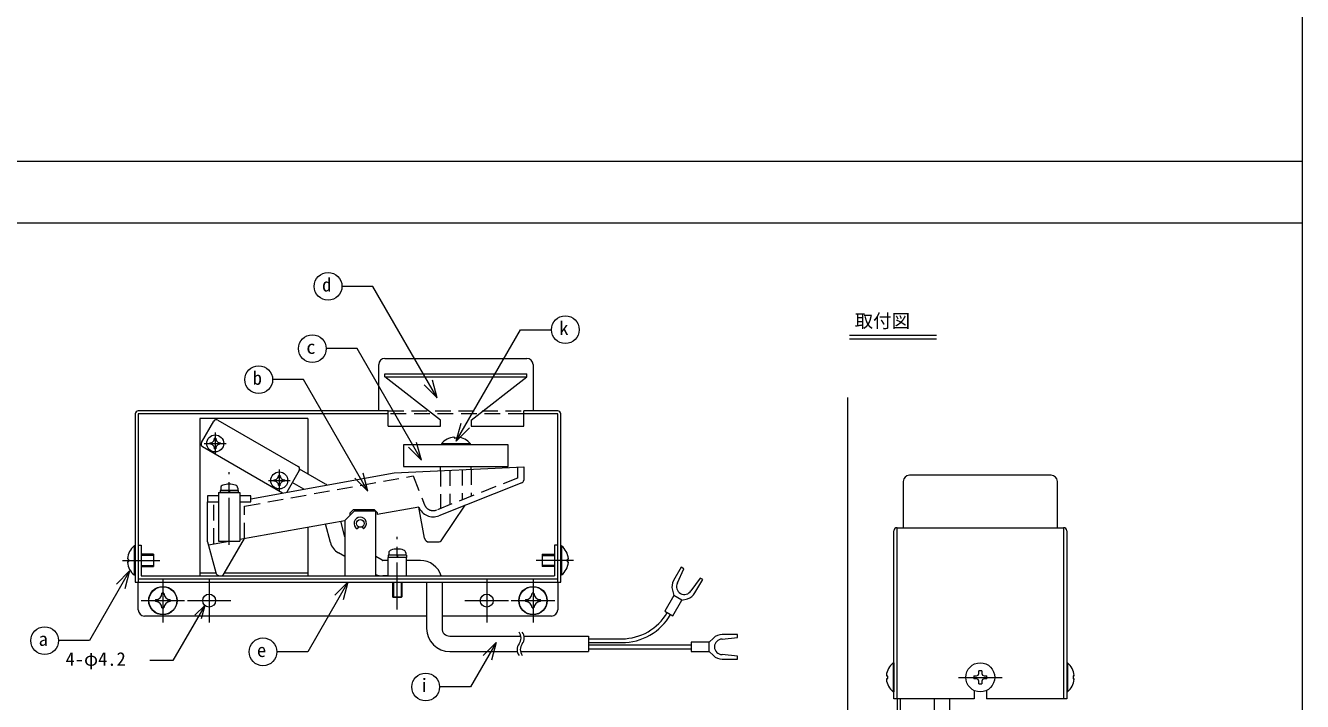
# Model space of a CAD drawing. Units: millimetres, scale not verified. Extents: x -79798 to 6167, y -2774 to 2774.
# Drawn here: x 4097 to 6167, y -1484 to -388 of the extents above; entities that cross this region are included whole.
import ezdxf
from ezdxf.enums import TextEntityAlignment as Align

# ---------------------------------------------------------------- set-up
doc = ezdxf.new("R2010")
doc.units = ezdxf.units.MM
doc.header["$LTSCALE"] = 4
doc.linetypes.add('USER1', pattern=[9.525, 6.35, -3.175])
doc.linetypes.add('USER2', pattern=[28.575, 19.05, -3.175, 3.175, -3.175])
for name, color, linetype, lineweight in [('0-1_WAKU', 7, 'Continuous', 18), ('0-3_moji', 7, 'Continuous', 18), ('0-7_KANAMONO', 4, 'Continuous', 18), ('0-A_KUTAI', 3, 'Continuous', 18), ('0-D_sinsen', 3, 'USER2', 18)]:
    doc.layers.add(name, color=color, linetype=linetype, lineweight=lineweight)
doc.styles.add('ＭＳ ゴシック', font='')
doc.styles.get('ＭＳ ゴシック').set_extended_font_data('MS Gothic')

msp = doc.modelspace()

# ---------------------------------------------------------------- linework, layer by layer
at = {"layer": '0-1_WAKU'}
for p, q in [((-1727.696, -608), (6166.804, -608)), ((-1727.696, -708), (6166.804, -708))]:
    msp.add_line(p, q, dxfattribs=at)
msp.add_lwpolyline([(-1727.696, -2774), (6166.804, -2774), (6166.804, 2774), (-1727.696, 2774)], close=True, dxfattribs=at)
at = {"layer": '0-3_moji'}
for p, q in [((4659.799, -811.065), (4609.799, -811.065)), ((4764.167, -991.834), (4659.799, -811.065)), ((4795.093, -1061.748), (4899.258, -881.33)), ((4899.258, -881.33), (4949.258, -881.33)), ((5432.303, -890.368), (5573.622, -890.368)), ((5432.303, -896.332), (5573.622, -896.332)), ((4634.241, -912.024), (4584.241, -912.024)), ((4738.608, -1092.793), (4634.241, -912.024)), ((4547.378, -962.174), (4497.378, -962.174)), ((4651.745, -1142.944), (4547.378, -962.174)), ((4764.167, -991.834), (4742.954, -970.621)), ((4764.167, -991.834), (4756.402, -962.857)), ((4795.093, -1061.748), (4802.858, -1032.771)), ((4795.093, -1061.748), (4816.307, -1040.535)), ((4738.608, -1092.793), (4717.395, -1071.58)), ((4738.608, -1092.793), (4730.844, -1063.816)), ((4651.745, -1142.944), (4643.981, -1113.966)), ((4651.745, -1142.944), (4630.532, -1121.731)), ((4265.571, -1272.129), (4200.326, -1385.135)), ((4265.571, -1272.129), (4244.357, -1293.342)), ((4265.571, -1272.129), (4257.806, -1301.106)), ((4619.452, -1290.219), (4554.208, -1403.225)), ((4619.452, -1290.219), (4598.239, -1311.432)), ((4619.452, -1290.219), (4611.687, -1319.196)), ((4387.358, -1327.96), (4335.702, -1417.432)), ((4387.358, -1327.96), (4371.448, -1343.87)), ((4387.358, -1327.96), (4381.535, -1349.693)), ((4200.326, -1385.135), (4150.326, -1385.135)), ((4554.208, -1403.225), (4504.208, -1403.225)), ((4859.705, -1387.977), (4818.017, -1460.182)), ((4859.705, -1387.977), (4838.492, -1409.19)), ((4859.705, -1387.977), (4851.94, -1416.955)), ((4335.702, -1417.432), (4298.202, -1417.432)), ((4818.017, -1460.182), (4768.017, -1460.182))]:
    msp.add_line(p, q, dxfattribs=at)
for centre in [(4587.299, -811.065), (4971.758, -881.33), (4561.741, -912.024), (4474.878, -962.174), (4127.826, -1385.135), (4481.708, -1403.225), (4745.517, -1460.182)]:
    msp.add_circle(centre, 22.5, dxfattribs=at)
at = {"layer": '0-7_KANAMONO'}
for p, q in [((4679.452, -927.719), (4909.452, -927.719)), ((4669.452, -1012.719), (4669.452, -937.719)), ((4919.452, -937.719), (4919.452, -1012.719)), ((4679.452, -952.719), (4909.452, -952.719)), ((4679.452, -957.719), (4679.452, -952.719)), ((4769.452, -1027.719), (4679.452, -957.719)), ((4819.452, -1027.719), (4909.452, -957.719)), ((4684.452, -1012.719), (4279.452, -1012.719)), ((4684.452, -1037.719), (4684.452, -1012.719)), ((4959.452, -1012.719), (4904.452, -1012.719)), ((4904.452, -1037.719), (4904.452, -1012.719)), ((4274.452, -1017.719), (4274.452, -1290.219)), ((4684.452, -1017.719), (4279.452, -1017.719)), ((4279.452, -1017.719), (4279.452, -1290.219)), ((4554.452, -1025.219), (4379.452, -1025.219)), ((4379.452, -1025.219), (4379.452, -1280.219)), ((4381.952, -1064.19), (4401.952, -1029.549)), ((4408.782, -1027.719), (4538.686, -1102.719)), ((4554.452, -1025.219), (4554.452, -1114.708)), ((4769.452, -1037.719), (4769.452, -1027.719)), ((4819.452, -1027.719), (4819.452, -1037.719)), ((4959.452, -1017.719), (4904.452, -1017.719)), ((4959.452, -1290.219), (4959.452, -1017.719)), ((4964.452, -1290.219), (4964.452, -1017.719)), ((4684.452, -1037.719), (4769.452, -1037.719)), ((4819.452, -1037.719), (4904.452, -1037.719)), ((4513.551, -1145.942), (4383.782, -1071.02)), ((4770.952, -1066.276), (4770.952, -1067.719)), ((4817.952, -1066.276), (4770.952, -1066.276)), ((4817.952, -1067.719), (4770.952, -1067.719)), ((4792.097, -1056.676), (4792.097, -1056.131)), ((4796.306, -1057.176), (4792.597, -1057.176)), ((4796.806, -1056.676), (4796.806, -1056.131)), ((4817.952, -1067.719), (4817.952, -1066.276)), ((4461.952, -1155.219), (4694.452, -1113.421)), ((4540.516, -1109.549), (4520.194, -1144.748)), ((4583.248, -1131.333), (4541.186, -1107.049)), ((4694.452, -1113.421), (4904.452, -1103.421)), ((4769.452, -1109.849), (4769.452, -1102.719)), ((4819.452, -1107.468), (4819.452, -1102.719)), ((4904.452, -1103.421), (4904.452, -1125.019)), ((5759.564, -1117.073), (5529.564, -1117.073)), ((4413.202, -1138.023), (4413.202, -1141.719)), ((4440.702, -1138.023), (4440.702, -1141.719)), ((4547.866, -1139.773), (4529.266, -1129.034)), ((4901.288, -1129.67), (4766.885, -1182.721)), ((5519.564, -1127.073), (5519.564, -1202.073)), ((5769.564, -1202.073), (5769.564, -1127.073)), ((4409.452, -1145.219), (4444.452, -1145.219)), ((4412.202, -1141.719), (4412.202, -1145.219)), ((4441.702, -1141.719), (4412.202, -1141.719)), ((4441.702, -1145.219), (4412.202, -1145.219)), ((4440.702, -1141.719), (4413.202, -1141.719)), ((4425.983, -1141.719), (4426.921, -1145.219)), ((4426.983, -1141.719), (4427.921, -1145.219)), ((4441.702, -1141.719), (4441.702, -1145.219)), ((4444.452, -1145.219), (4444.452, -1223.926)), ((4391.952, -1225.219), (4391.952, -1160.219)), ((4661.952, -1172.719), (4666.952, -1177.719)), ((4734.452, -1168.646), (4666.952, -1180.78)), ((4666.952, -1177.719), (4666.952, -1180.78)), ((4743.513, -1219.046), (4734.452, -1168.646)), ((4771.852, -1221.908), (4809.591, -1165.864)), ((4444.452, -1220.78), (4614.452, -1190.219)), ((4591.12, -1226.183), (4582.998, -1195.873)), ((4614.452, -1216.668), (4607.69, -1191.434)), ((4419.04, -1276.438), (4451.952, -1219.432)), ((4554.452, -1201.005), (4554.452, -1280.219)), ((4636.327, -1200.631), (4634.452, -1203.879)), ((4642.577, -1200.631), (4644.452, -1203.879)), ((5779.564, -1202.073), (5779.564, -1479.573)), ((5784.564, -1207.073), (5784.564, -1479.573)), ((4274.452, -1231.719), (4273.01, -1231.719)), ((4273.01, -1231.719), (4273.01, -1278.719)), ((4274.452, -1231.719), (4274.452, -1278.719)), ((4391.952, -1225.219), (4405.187, -1274.614)), ((4393.23, -1229.989), (4426.952, -1223.926)), ((4750.894, -1225.219), (4765.631, -1225.219)), ((4964.452, -1231.719), (4965.894, -1231.719)), ((4964.452, -1231.719), (4964.452, -1278.719)), ((4965.894, -1231.719), (4965.894, -1278.719)), ((4263.409, -1252.864), (4262.864, -1252.864)), ((4263.409, -1257.573), (4262.864, -1257.573)), ((4263.909, -1253.364), (4263.909, -1257.073)), ((4304.452, -1245.219), (4284.452, -1245.219)), ((4304.452, -1245.219), (4304.452, -1265.219)), ((4614.452, -1248.955), (4603.932, -1242.881)), ((4674.721, -1254.884), (4664.452, -1248.955)), ((4684.452, -1255.219), (4675.971, -1255.219)), ((4684.452, -1280.219), (4684.452, -1250.219)), ((4714.452, -1250.219), (4684.452, -1250.219)), ((4684.702, -1246.719), (4684.702, -1250.219)), ((4714.202, -1246.719), (4684.702, -1246.719)), ((4714.202, -1250.219), (4684.702, -1250.219)), ((4685.702, -1243.023), (4685.702, -1246.719)), ((4713.202, -1246.719), (4685.702, -1246.719)), ((4698.483, -1246.719), (4699.421, -1250.219)), ((4699.483, -1246.719), (4700.421, -1250.219)), ((4713.202, -1243.023), (4713.202, -1246.719)), ((4714.202, -1246.719), (4714.202, -1250.219)), ((4714.452, -1280.219), (4714.452, -1250.219)), ((4736.952, -1255.219), (4714.452, -1255.219)), ((4934.452, -1245.219), (4954.452, -1245.219)), ((4934.452, -1245.219), (4934.452, -1265.219)), ((4974.995, -1253.364), (4974.995, -1257.073)), ((4975.495, -1252.864), (4976.039, -1252.864)), ((4975.495, -1257.573), (4976.039, -1257.573)), ((4273.01, -1278.719), (4274.452, -1278.719)), ((4284.452, -1265.219), (4304.452, -1265.219)), ((4284.452, -1280.219), (4954.452, -1280.219)), ((4379.452, -1275.219), (4405.377, -1275.219)), ((4419.744, -1275.219), (4554.452, -1275.219)), ((4684.452, -1280.219), (4675.971, -1280.219)), ((4954.452, -1265.219), (4934.452, -1265.219)), ((4965.894, -1278.719), (4964.452, -1278.719)), ((4274.452, -1290.219), (4964.452, -1290.219)), ((4279.452, -1285.219), (4959.452, -1285.219)), ((4279.452, -1335.219), (4279.452, -1290.219)), ((4691.952, -1290.219), (4691.952, -1313.866)), ((4693.304, -1290.219), (4693.304, -1315.219)), ((4705.599, -1290.219), (4705.599, -1315.219)), ((4706.952, -1290.219), (4706.952, -1313.866)), ((4746.952, -1290.219), (4746.952, -1365.219)), ((4771.952, -1290.219), (4771.952, -1365.219)), ((4959.452, -1290.219), (4959.452, -1335.219)), ((4691.952, -1313.866), (4706.952, -1313.866)), ((4693.304, -1315.219), (4691.952, -1313.866)), ((4705.599, -1315.219), (4693.304, -1315.219)), ((4705.599, -1315.219), (4706.952, -1313.866)), ((5160.801, -1319.658), (5147.811, -1312.158)), ((4746.952, -1345.219), (4289.452, -1345.219)), ((4949.452, -1345.219), (4771.952, -1345.219)), ((4784.452, -1377.719), (4899.808, -1377.719)), ((5009.452, -1382.094), (5063.471, -1382.094)), ((4784.452, -1402.719), (4894.095, -1402.719)), ((4899.095, -1402.719), (5009.452, -1402.719)), ((5009.452, -1388.344), (5063.471, -1388.344)), ((5009.452, -1392.094), (5176.029, -1392.094)), ((5009.452, -1398.344), (5176.029, -1398.344)), ((5205.244, -1402.719), (5205.244, -1387.719)), ((5504.564, -1421.073), (5503.122, -1421.073)), ((5503.122, -1421.073), (5503.122, -1468.073)), ((5504.564, -1421.073), (5504.564, -1468.073)), ((5784.564, -1421.073), (5786.006, -1421.073)), ((5784.564, -1421.073), (5784.564, -1468.073)), ((5786.006, -1421.073), (5786.006, -1468.073)), ((5493.521, -1442.219), (5492.976, -1442.219)), ((5493.521, -1446.928), (5492.976, -1446.928)), ((5494.021, -1442.719), (5494.021, -1446.428)), ((5795.106, -1442.719), (5795.106, -1446.428)), ((5795.606, -1442.219), (5796.151, -1442.219)), ((5795.606, -1446.928), (5796.151, -1446.928)), ((5503.122, -1468.073), (5504.564, -1468.073)), ((5634.564, -1465.84), (5634.564, -1479.573)), ((5654.564, -1465.84), (5654.564, -1479.573)), ((5786.006, -1468.073), (5784.564, -1468.073)), ((5509.564, -1479.573), (5509.564, -1534.573)), ((5514.564, -1479.573), (5514.564, -1534.573)), ((5569.564, -1479.573), (5569.564, -1594.93)), ((5594.564, -1479.573), (5594.564, -1589.217)), ((5784.564, -1479.573), (5654.564, -1479.573))]:
    msp.add_line(p, q, dxfattribs=at)
at = {"layer": '0-7_KANAMONO', "linetype": 'USER1'}
for p, q in [((4684.452, -1012.719), (4904.452, -1012.719)), ((4904.452, -1017.719), (4684.452, -1017.719)), ((4769.452, -1109.849), (4769.452, -1170.957)), ((4784.452, -1109.135), (4784.452, -1165.036)), ((4804.452, -1108.183), (4804.452, -1157.142)), ((4819.452, -1107.468), (4819.452, -1151.221)), ((4451.952, -1167.177), (4725.231, -1118.048)), ((4725.231, -1118.048), (4743.753, -1164.974)), ((4401.952, -1228.421), (4401.952, -1160.219)), ((4451.952, -1219.432), (4451.952, -1167.177))]:
    msp.add_line(p, q, dxfattribs=at)
at = {"layer": '0-7_KANAMONO', "color": 6}
for p, q in [((4304.452, -1247.113), (4284.452, -1247.113)), ((4934.452, -1247.113), (4954.452, -1247.113)), ((4284.452, -1263.324), (4304.452, -1263.324)), ((4954.452, -1263.324), (4934.452, -1263.324))]:
    msp.add_line(p, q, dxfattribs=at)
at = {"layer": '0-7_KANAMONO'}
for points in [[(4679.452, -957.719), (4909.452, -957.719), (4909.452, -952.719)], [(4409.452, -1150.219), (4391.952, -1150.219), (4391.952, -1160.219), (4409.452, -1160.219)], [(4409.452, -1145.219), (4409.452, -1223.926), (4444.452, -1223.926)], [(4444.452, -1160.219), (4461.952, -1160.219), (4461.952, -1150.219), (4444.452, -1150.219)], [(4623.073, -1181.598), (4623.073, -1178.062), (4628.416, -1172.719), (4661.952, -1172.719)], [(5634.564, -1479.573), (5504.564, -1479.573), (5504.564, -1207.073)], [(5509.564, -1479.573), (5509.564, -1202.073), (5779.564, -1202.073)], [(4279.452, -1230.219), (4284.452, -1230.219), (4284.452, -1280.219)], [(4959.452, -1230.219), (4954.452, -1230.219), (4954.452, -1280.219)], [(5153.873, -1291.658), (5164.208, -1268.757), (5159.878, -1266.257), (5147.378, -1287.908)], [(5145.38, -1303.084), (5147.811, -1312.158), (5133.203, -1337.459), (5146.193, -1344.959)], [(5182.019, -1307.908), (5194.519, -1286.257), (5190.188, -1283.757), (5175.523, -1304.158)], [(5146.193, -1344.959), (5160.801, -1319.658), (5169.874, -1317.226)], [(4904.808, -1377.719), (5009.452, -1377.719), (5009.452, -1402.719)], [(5211.887, -1381.076), (5205.244, -1387.719), (5176.029, -1387.719), (5176.029, -1402.719)], [(5226.029, -1382.719), (5251.029, -1380.219), (5251.029, -1375.219), (5226.029, -1375.219)], [(5176.029, -1402.719), (5205.244, -1402.719), (5211.887, -1409.361)], [(5226.029, -1415.219), (5251.029, -1415.219), (5251.029, -1410.219), (5226.029, -1407.719)], [(5634.058, -1442.294), (5638.352, -1442.219), (5640.983, -1440.992), (5642.209, -1438.362), (5642.284, -1434.068)], [(5642.284, -1455.079), (5642.209, -1450.785), (5640.983, -1448.155), (5638.352, -1446.928), (5634.058, -1446.853)], [(5646.843, -1434.068), (5646.918, -1438.362), (5648.145, -1440.992), (5650.775, -1442.219), (5655.069, -1442.294)], [(5655.069, -1446.855), (5650.771, -1446.93), (5648.145, -1448.155), (5646.918, -1450.785), (5646.843, -1455.079)]]:
    msp.add_lwpolyline(points, dxfattribs=at)
for points in [[(4709.452, -1102.719), (4879.452, -1102.719), (4879.452, -1067.719), (4709.452, -1067.719)], [(4614.452, -1280.219), (4664.452, -1280.219), (4664.452, -1175.219), (4629.452, -1175.219), (4614.452, -1190.219)]]:
    msp.add_lwpolyline(points, close=True, dxfattribs=at)
at = {"layer": '0-7_KANAMONO', "linetype": 'USER1'}
msp.add_lwpolyline([(4894.452, -1103.897), (4894.452, -1121.617), (4763.213, -1173.419)], dxfattribs=at)
at = {"layer": '0-7_KANAMONO'}
for centre, radius in [((4404.272, -1065.529), 13.75), ((4508.195, -1125.529), 13.75), ((4639.452, -1195.219), 6.25), ((4319.452, -1320.219), 23), ((4319.452, -1320.219), 22.5), ((4919.452, -1320.219), 23), ((4919.452, -1320.219), 22.5), ((4394.452, -1320.219), 10.5), ((4844.452, -1320.219), 10.5), ((5644.564, -1444.573), 23.5)]:
    msp.add_circle(centre, radius, dxfattribs=at)
for centre, radius, start, end in [((4679.452, -937.719), 10, 90, 180), ((4909.452, -937.719), 10, 0, 90), ((4279.452, -1017.719), 5, 90, 180), ((4959.452, -1017.719), 5, 0, 90), ((4406.282, -1032.049), 5, 60, 150), ((4794.452, -1085.719), 30.5, 95.98987, 140.39807), ((4791.347, -1056.131), 0.75, 0, 95.98987), ((4797.556, -1056.131), 0.75, 84.01013, 180), ((4794.452, -1085.719), 30.5, 39.60193, 84.01013), ((4386.282, -1066.69), 5, 150, 240), ((4404.272, -1065.529), 8.75, 173.84936, 180), ((4404.272, -1065.529), 8.75, 180, 186.15064), ((4395.573, -1056.83), 7.762, 269.99903, 0.00097), ((4395.573, -1074.229), 7.762, 359.99903, 90.00097), ((4404.272, -1065.529), 8.75, 90, 96.15064), ((4404.272, -1065.529), 8.75, 263.84936, 270), ((4404.272, -1065.529), 8.75, 83.84936, 90), ((4404.272, -1065.529), 8.75, 270, 276.15064), ((4412.972, -1056.83), 7.762, 179.99903, 270.00097), ((4412.972, -1074.229), 7.762, 89.99903, 180.00097), ((4404.272, -1065.529), 8.75, 0, 6.15064), ((4404.272, -1065.529), 8.75, 353.84936, 0), ((4792.597, -1056.676), 0.5, 180, 270), ((4796.306, -1056.676), 0.5, 270, 0), ((4499.496, -1116.83), 7.762, 269.99903, 0.00097), ((4508.195, -1125.529), 8.75, 90, 96.15064), ((4508.195, -1125.529), 8.75, 83.84936, 90), ((4516.895, -1116.83), 7.762, 179.99903, 270.00097), ((4536.186, -1107.049), 5, 330, 60), ((5529.564, -1127.073), 10, 90, 180), ((5759.564, -1127.073), 10, 360, 90), ((4418.202, -1138.023), 5, 106.95776, 180), ((4426.952, -1166.719), 35, 73.04224, 106.95776), ((4435.702, -1138.023), 5, 0, 73.04224), ((4508.195, -1125.529), 8.75, 173.84936, 180), ((4508.195, -1125.529), 8.75, 180, 186.15064), ((4499.496, -1134.229), 7.762, 359.99903, 90.00097), ((4508.195, -1125.529), 8.75, 263.84936, 270), ((4508.195, -1125.529), 8.75, 270, 276.15064), ((4516.895, -1134.229), 7.762, 89.99903, 180.00097), ((4508.195, -1125.529), 8.75, 0, 6.15064), ((4508.195, -1125.529), 8.75, 353.84936, 0), ((4569.498, -1155.149), 27.5, 53.77969, 60), ((4899.452, -1125.019), 5, 291.53996, 0), ((4757.706, -1159.467), 25, 201.53996, 291.53996), ((4639.452, -1195.219), 10, 300, 240), ((4750.894, -1217.719), 7.5, 190.1915, 270), ((5509.564, -1207.073), 5, 90, 180), ((5779.564, -1207.073), 5, 0, 90), ((4292.452, -1255.219), 30.5, 129.60193, 174.01013), ((4617.682, -1219.066), 27.5, 195, 240), ((4690.702, -1243.023), 5, 106.95776, 180), ((4699.452, -1271.719), 35, 73.04224, 106.95776), ((4708.202, -1243.023), 5, 0, 73.04224), ((4765.631, -1217.719), 7.5, 270, 326.04393), ((4946.452, -1255.219), 30.5, 5.98987, 50.39807), ((4262.864, -1252.114), 0.75, 174.01013, 270), ((4262.864, -1258.323), 0.75, 90, 185.98987), ((4292.452, -1255.219), 30.5, 185.98987, 230.39807), ((4263.409, -1253.364), 0.5, 0, 90), ((4263.409, -1257.073), 0.5, 270, 0), ((4675.971, -1252.719), 2.5, 240, 270), ((4736.952, -1290.219), 35, 16.60155, 90), ((4946.452, -1255.219), 30.5, 309.60193, 354.01013), ((4975.495, -1253.364), 0.5, 90, 180), ((4975.495, -1257.073), 0.5, 180, 270), ((4976.039, -1252.114), 0.75, 270, 5.98987), ((4976.039, -1258.323), 0.75, 354.01013, 90), ((4412.491, -1272.657), 7.561, 195, 330), ((4675.971, -1252.719), 27.5, 245.23602, 270), ((5164.698, -1297.908), 20, 150, 195), ((5164.698, -1297.908), 12.5, 150, 330), ((4319.452, -1320.219), 12, 172.36785, 180), ((4319.452, -1320.219), 12, 180, 187.63215), ((4307.558, -1308.325), 10.3, 270.00031, 359.99969), ((4307.558, -1332.112), 10.3, 0.00031, 89.99969), ((4319.452, -1320.219), 12, 90, 97.63215), ((4319.452, -1320.219), 12, 82.36785, 90), ((4331.346, -1308.325), 10.3, 180.00031, 269.99969), ((4331.346, -1332.112), 10.3, 90.00031, 179.99969), ((4319.452, -1320.219), 12, 0, 7.63215), ((4319.452, -1320.219), 12, 352.36785, 0), ((4919.452, -1320.219), 12, 172.36785, 180), ((4919.452, -1320.219), 12, 180, 187.63215), ((4907.558, -1308.325), 10.3, 270.00031, 359.99969), ((4907.558, -1332.112), 10.3, 0.00031, 89.99969), ((4919.452, -1320.219), 12, 90, 97.63215), ((4919.452, -1320.219), 12, 82.36785, 90), ((4931.346, -1308.325), 10.3, 180.00031, 269.99969), ((4931.346, -1332.112), 10.3, 90.00031, 179.99969), ((4919.452, -1320.219), 12, 0, 7.63215), ((4919.452, -1320.219), 12, 352.36785, 0), ((5164.698, -1297.908), 20, 285, 330), ((4289.452, -1335.219), 10, 180, 270), ((4319.452, -1320.219), 12, 262.36785, 270), ((4319.452, -1320.219), 12, 270, 277.63215), ((4919.452, -1320.219), 12, 262.36785, 270), ((4919.452, -1320.219), 12, 270, 277.63215), ((4949.452, -1335.219), 10, 270, 0), ((5063.471, -1297.2), 84.894, 270, 330), ((5063.471, -1297.2), 91.144, 270, 330), ((4784.452, -1365.219), 37.5, 180, 270), ((4784.452, -1365.219), 12.5, 180, 270), ((4884.705, -1380.844), 15.423, 322.56529, 37.43471), ((4889.705, -1380.844), 15.423, 322.56529, 37.43471), ((5226.029, -1395.219), 20, 90, 135), ((5226.029, -1395.219), 12.5, 90, 270), ((4909.198, -1399.594), 15.423, 142.56529, 217.43471), ((4914.198, -1399.594), 15.423, 142.56529, 217.43471), ((5226.029, -1395.219), 20, 225, 270), ((5522.564, -1444.573), 30.5, 129.60193, 174.01013), ((5766.564, -1444.573), 30.5, 5.98987, 50.39807), ((5492.976, -1441.469), 0.75, 174.01013, 270), ((5492.976, -1447.678), 0.75, 90, 185.98987), ((5522.564, -1444.573), 30.5, 185.98987, 230.39807), ((5493.521, -1442.719), 0.5, 0, 90), ((5493.521, -1446.428), 0.5, 270, 0), ((5644.564, -1444.573), 10.75, 167.7575, 192.2425), ((5644.564, -1444.573), 10.75, 77.7575, 102.2425), ((5644.564, -1444.573), 10.75, 347.74606, 12.2425), ((5766.564, -1444.573), 30.5, 309.60193, 354.01013), ((5795.606, -1442.719), 0.5, 90, 180), ((5795.606, -1446.428), 0.5, 180, 270), ((5796.151, -1441.469), 0.75, 270, 5.98987), ((5796.151, -1447.678), 0.75, 354.01013, 90), ((5644.564, -1444.573), 10.75, 257.7575, 282.2425)]:
    msp.add_arc(centre, radius, start, end, dxfattribs=at)
at = {"layer": '0-7_KANAMONO', "linetype": 'USER1'}
msp.add_arc((4757.706, -1159.467), 15, 201.53996, 291.53996, dxfattribs=at)
at = {"layer": '0-A_KUTAI'}
msp.add_line((5429.564, -2136.721), (5429.564, -991.001), dxfattribs=at)
at = {"layer": '0-D_sinsen'}
for p, q in [((4404.272, -1047.904), (4404.272, -1083.154)), ((4386.647, -1065.529), (4421.897, -1065.529)), ((4426.952, -1229.844), (4426.952, -1112.094)), ((4508.195, -1107.904), (4508.195, -1143.154)), ((4490.57, -1125.529), (4525.82, -1125.529)), ((4699.452, -1334.844), (4699.452, -1217.094)), ((4253.773, -1255.219), (4314.588, -1255.219)), ((4985.13, -1255.219), (4924.316, -1255.219)), ((4319.452, -1284.969), (4319.452, -1355.469)), ((4394.452, -1284.969), (4394.452, -1355.469)), ((4844.452, -1284.969), (4844.452, -1355.469)), ((4919.452, -1284.969), (4919.452, -1355.469)), ((4284.202, -1320.219), (4354.702, -1320.219)), ((4359.202, -1320.219), (4429.702, -1320.219)), ((4809.202, -1320.219), (4879.702, -1320.219)), ((4884.202, -1320.219), (4954.702, -1320.219)), ((5609.314, -1444.573), (5679.814, -1444.573))]:
    msp.add_line(p, q, dxfattribs=at)

# ---------------------------------------------------------------- texts
at = {"layer": '0-3_moji', "style": 'ＭＳ ゴシック'}
for s, p in [('d', (4577.553, -826.065)), ('k', (4962.012, -896.33)), ('取付図', (5440.819, -884.656)), ('c', (4551.994, -927.024)), ('b', (4465.131, -977.174)), ('a', (4118.08, -1400.135)), ('4-φ4.2', (4161.755, -1432.432)), ('e', (4471.962, -1418.225)), ('i', (4735.771, -1475.182))]:
    msp.add_text(s, height=21.99, dxfattribs=at).set_placement(p, align=Align.BOTTOM_LEFT)

doc.saveas('drawing.dxf')
